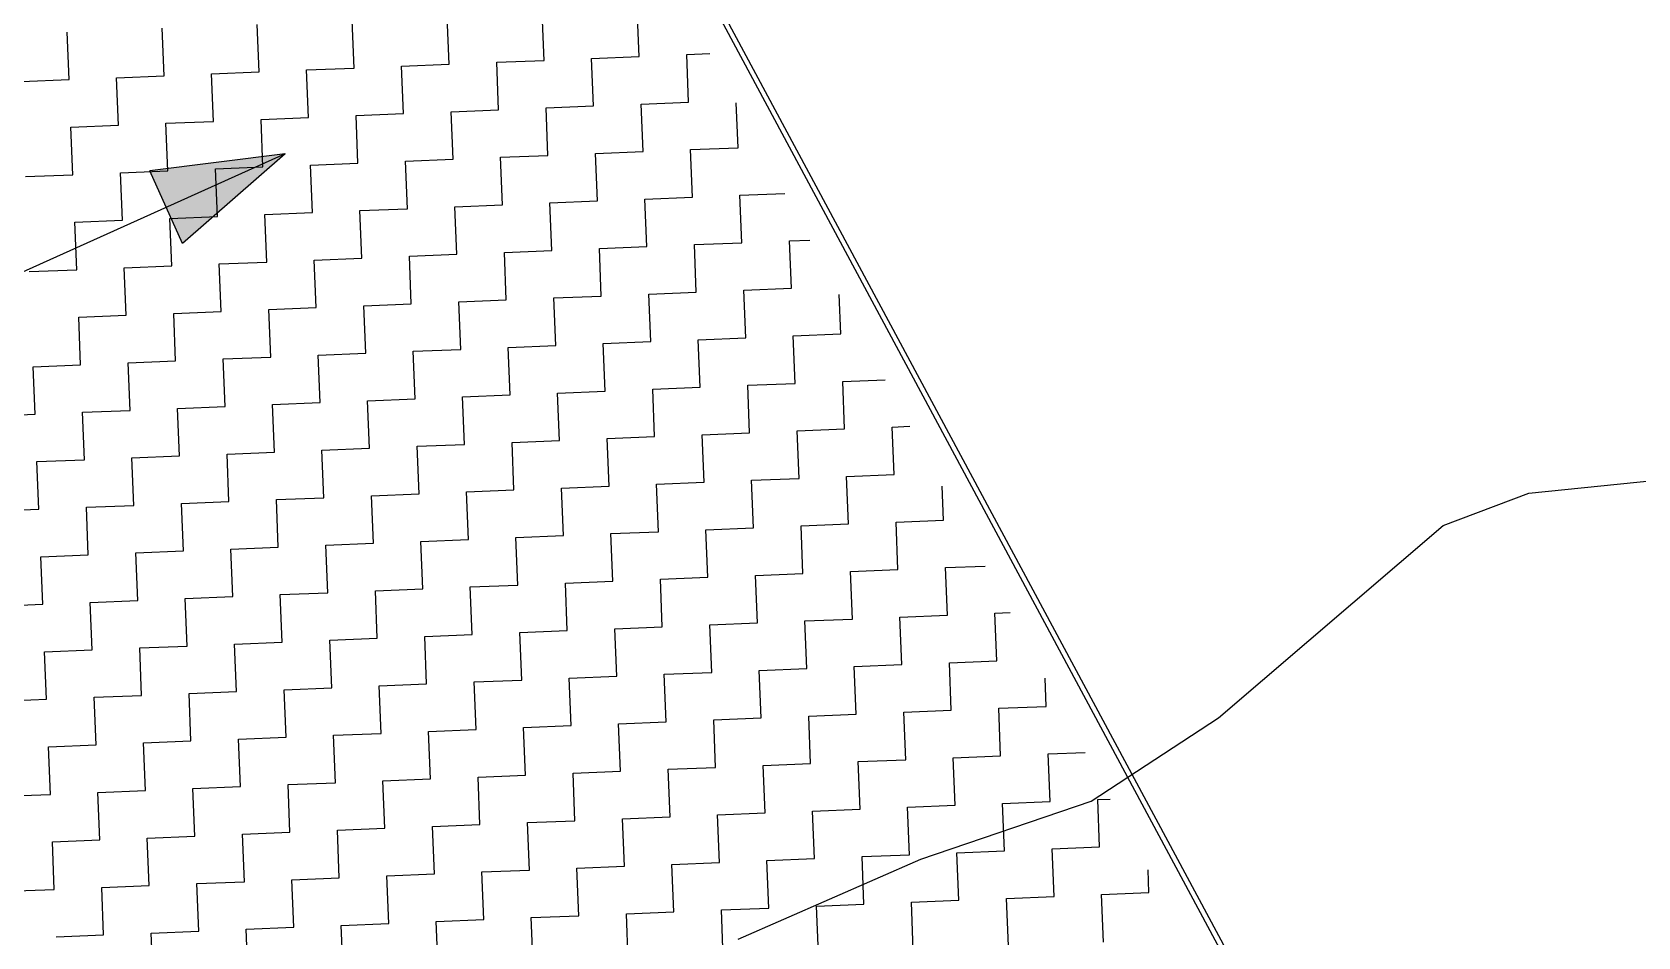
# Model space of a CAD drawing. Header units: metres. Extents: x 281802 to 284768, y 2076477 to 2081449.
# Drawn here: x 282072.8 to 282218.1, y 2077128.6 to 2077210.5 of the extents above; entities that cross this region are included whole.
import ezdxf

# ---------------------------------------------------------------- set-up
doc = ezdxf.new("R2010")
doc.units = ezdxf.units.M
for name, color, linetype in [('LINE_WATER', 4, 'Continuous'), ('POLY_HATCH', 12, 'Continuous'), ('POLY_PARCEL', 6, 'Continuous')]:
    doc.layers.add(name, color=color, linetype=linetype)

msp = doc.modelspace()

# ---------------------------------------------------------------- hatches: boundary and pattern name
h = msp.add_hatch(color=256)
h.paths.add_polyline_path([(282084.92, 2077194.61), (282086.4, 2077191.32), (282095.68, 2077199.46)])
h.paths.add_polyline_path([(282095.68, 2077199.46), (282083.43, 2077197.9), (282084.92, 2077194.61)])

# ---------------------------------------------------------------- linework, layer by layer
for points in [[(282095.68, 2077199.46), (282030.85, 2077170.25)], [(282095.68, 2077199.46), (282083.43, 2077197.9)], [(282095.68, 2077199.46), (282086.4, 2077191.32)], [(282086.4, 2077191.32), (282083.43, 2077197.9)]]:
    msp.add_lwpolyline(points)
at = {"layer": 'LINE_WATER'}
for p, q in [((282208.2, 2077168.75), (282221.29, 2077170.07)), ((282200.44, 2077165.81), (282208.2, 2077168.75)), ((282180.11, 2077148.43), (282200.44, 2077165.81)), ((282168.59, 2077140.88), (282180.11, 2077148.43)), ((282153.18, 2077135.65), (282168.59, 2077140.88)), ((282136.66, 2077128.41), (282153.18, 2077135.65))]:
    msp.add_line(p, q, dxfattribs=at)
at = {"layer": 'POLY_HATCH'}
msp.add_line((282210.15, 2077072.83), (282133.64, 2077215.33), dxfattribs=at)
at = {"layer": 'POLY_HATCH', "linetype": 'Continuous'}
for p, q in [((282119.11, 2077207.9), (282118.94, 2077212.2)), ((282127.71, 2077208.25), (282127.54, 2077212.55)), ((282084.73, 2077206.51), (282084.55, 2077210.81)), ((282093.32, 2077206.85), (282093.15, 2077211.15)), ((282101.92, 2077207.2), (282101.75, 2077211.5)), ((282110.52, 2077207.55), (282110.34, 2077211.85)), ((282076.13, 2077206.16), (282075.95, 2077210.46)), ((282114.82, 2077207.73), (282119.11, 2077207.9)), ((282123.41, 2077208.07), (282127.71, 2077208.25)), ((282123.59, 2077203.78), (282123.41, 2077208.07)), ((282132.01, 2077208.42), (282134.11, 2077208.51)), ((282132.18, 2077204.12), (282132.01, 2077208.42)), ((282080.43, 2077206.33), (282084.73, 2077206.51)), ((282089.02, 2077206.68), (282093.32, 2077206.85)), ((282089.2, 2077202.38), (282089.02, 2077206.68)), ((282097.62, 2077207.03), (282101.92, 2077207.2)), ((282097.8, 2077202.73), (282097.62, 2077207.03)), ((282106.22, 2077207.38), (282110.52, 2077207.55)), ((282106.39, 2077203.08), (282106.22, 2077207.38)), ((282114.99, 2077203.43), (282114.82, 2077207.73)), ((282071.83, 2077205.98), (282076.13, 2077206.16)), ((282080.6, 2077202.03), (282080.43, 2077206.33)), ((282119.29, 2077203.6), (282123.59, 2077203.78)), ((282119.46, 2077199.3), (282119.29, 2077203.6)), ((282127.89, 2077203.95), (282132.18, 2077204.12)), ((282128.06, 2077199.65), (282127.89, 2077203.95)), ((282136.66, 2077200), (282136.49, 2077204.07)), ((282076.3, 2077201.86), (282080.6, 2077202.03)), ((282084.9, 2077202.21), (282089.2, 2077202.38)), ((282085.07, 2077197.91), (282084.9, 2077202.21)), ((282093.5, 2077202.56), (282097.8, 2077202.73)), ((282093.67, 2077198.26), (282093.5, 2077202.56)), ((282102.09, 2077202.9), (282106.39, 2077203.08)), ((282102.27, 2077198.61), (282102.09, 2077202.9)), ((282110.69, 2077203.25), (282114.99, 2077203.43)), ((282110.87, 2077198.95), (282110.69, 2077203.25)), ((282076.48, 2077197.56), (282076.3, 2077201.86)), ((282115.16, 2077199.13), (282119.46, 2077199.3)), ((282115.34, 2077194.83), (282115.16, 2077199.13)), ((282123.76, 2077199.48), (282128.06, 2077199.65)), ((282123.94, 2077195.18), (282123.76, 2077199.48)), ((282132.36, 2077199.83), (282136.66, 2077200)), ((282132.53, 2077195.53), (282132.36, 2077199.83)), ((282080.78, 2077197.74), (282085.07, 2077197.91)), ((282080.95, 2077193.44), (282080.78, 2077197.74)), ((282089.37, 2077198.08), (282093.67, 2077198.26)), ((282089.55, 2077193.78), (282089.37, 2077198.08)), ((282097.97, 2077198.43), (282102.27, 2077198.61)), ((282098.14, 2077194.13), (282097.97, 2077198.43)), ((282106.57, 2077198.78), (282110.87, 2077198.95)), ((282106.74, 2077194.48), (282106.57, 2077198.78)), ((282072.18, 2077197.39), (282076.48, 2077197.56)), ((282111.04, 2077194.66), (282115.34, 2077194.83)), ((282119.64, 2077195), (282123.94, 2077195.18)), ((282119.81, 2077190.71), (282119.64, 2077195)), ((282128.23, 2077195.35), (282132.53, 2077195.53)), ((282128.41, 2077191.05), (282128.23, 2077195.35)), ((282136.83, 2077195.7), (282140.9, 2077195.87)), ((282137.01, 2077191.4), (282136.83, 2077195.7)), ((282076.65, 2077193.26), (282080.95, 2077193.44)), ((282076.83, 2077188.96), (282076.65, 2077193.26)), ((282085.25, 2077193.61), (282089.55, 2077193.78)), ((282085.42, 2077189.31), (282085.25, 2077193.61)), ((282093.85, 2077193.96), (282098.14, 2077194.13)), ((282094.02, 2077189.66), (282093.85, 2077193.96)), ((282102.44, 2077194.31), (282106.74, 2077194.48)), ((282102.62, 2077190.01), (282102.44, 2077194.31)), ((282111.21, 2077190.36), (282111.04, 2077194.66)), ((282106.92, 2077190.18), (282111.21, 2077190.36)), ((282115.51, 2077190.53), (282119.81, 2077190.71)), ((282115.69, 2077186.23), (282115.51, 2077190.53)), ((282124.11, 2077190.88), (282128.41, 2077191.05)), ((282124.28, 2077186.58), (282124.11, 2077190.88)), ((282132.71, 2077191.23), (282137.01, 2077191.4)), ((282132.88, 2077186.93), (282132.71, 2077191.23)), ((282141.3, 2077191.58), (282143.16, 2077191.65)), ((282141.48, 2077187.28), (282141.3, 2077191.58)), ((282072.53, 2077188.79), (282076.83, 2077188.96)), ((282081.12, 2077189.14), (282085.42, 2077189.31)), ((282081.3, 2077184.84), (282081.12, 2077189.14)), ((282089.72, 2077189.49), (282094.02, 2077189.66)), ((282089.9, 2077185.19), (282089.72, 2077189.49)), ((282098.32, 2077189.83), (282102.62, 2077190.01)), ((282098.49, 2077185.54), (282098.32, 2077189.83)), ((282107.09, 2077185.88), (282106.92, 2077190.18)), ((282111.39, 2077186.06), (282115.69, 2077186.23)), ((282111.56, 2077181.76), (282111.39, 2077186.06)), ((282119.99, 2077186.41), (282124.28, 2077186.58)), ((282120.16, 2077182.11), (282119.99, 2077186.41)), ((282128.58, 2077186.76), (282132.88, 2077186.93)), ((282128.76, 2077182.46), (282128.58, 2077186.76)), ((282137.18, 2077187.1), (282141.48, 2077187.28)), ((282137.35, 2077182.8), (282137.18, 2077187.1)), ((282145.95, 2077183.15), (282145.81, 2077186.72)), ((282077, 2077184.67), (282081.3, 2077184.84)), ((282077.17, 2077180.37), (282077, 2077184.67)), ((282085.6, 2077185.01), (282089.9, 2077185.19)), ((282085.77, 2077180.71), (282085.6, 2077185.01)), ((282094.19, 2077185.36), (282098.49, 2077185.54)), ((282094.37, 2077181.06), (282094.19, 2077185.36)), ((282102.79, 2077185.71), (282107.09, 2077185.88)), ((282102.97, 2077181.41), (282102.79, 2077185.71)), ((282141.65, 2077182.98), (282145.95, 2077183.15)), ((282107.26, 2077181.59), (282111.56, 2077181.76)), ((282115.86, 2077181.93), (282120.16, 2077182.11)), ((282116.04, 2077177.64), (282115.86, 2077181.93)), ((282124.46, 2077182.28), (282128.76, 2077182.46)), ((282124.63, 2077177.98), (282124.46, 2077182.28)), ((282133.06, 2077182.63), (282137.35, 2077182.8)), ((282133.23, 2077178.33), (282133.06, 2077182.63)), ((282141.83, 2077178.68), (282141.65, 2077182.98)), ((282072.87, 2077180.19), (282077.17, 2077180.37)), ((282073.05, 2077175.89), (282072.87, 2077180.19)), ((282081.47, 2077180.54), (282085.77, 2077180.71)), ((282081.65, 2077176.24), (282081.47, 2077180.54)), ((282090.07, 2077180.89), (282094.37, 2077181.06)), ((282090.24, 2077176.59), (282090.07, 2077180.89)), ((282098.67, 2077181.24), (282102.97, 2077181.41)), ((282098.84, 2077176.94), (282098.67, 2077181.24)), ((282107.44, 2077177.29), (282107.26, 2077181.59)), ((282146.13, 2077178.85), (282149.95, 2077179.01)), ((282146.3, 2077174.56), (282146.13, 2077178.85)), ((282103.14, 2077177.11), (282107.44, 2077177.29)), ((282111.74, 2077177.46), (282116.04, 2077177.64)), ((282111.91, 2077173.16), (282111.74, 2077177.46)), ((282120.33, 2077177.81), (282124.63, 2077177.98)), ((282120.51, 2077173.51), (282120.33, 2077177.81)), ((282128.93, 2077178.16), (282133.23, 2077178.33)), ((282129.11, 2077173.86), (282128.93, 2077178.16)), ((282137.53, 2077178.51), (282141.83, 2077178.68)), ((282137.7, 2077174.21), (282137.53, 2077178.51)), ((282068.75, 2077175.72), (282073.05, 2077175.89)), ((282077.35, 2077176.07), (282081.65, 2077176.24)), ((282077.52, 2077171.77), (282077.35, 2077176.07)), ((282085.94, 2077176.42), (282090.24, 2077176.59)), ((282086.12, 2077172.12), (282085.94, 2077176.42)), ((282094.54, 2077176.76), (282098.84, 2077176.94)), ((282094.72, 2077172.47), (282094.54, 2077176.76)), ((282103.31, 2077172.81), (282103.14, 2077177.11)), ((282142, 2077174.38), (282146.3, 2077174.56)), ((282142.18, 2077170.08), (282142, 2077174.38)), ((282150.6, 2077174.73), (282152.21, 2077174.8)), ((282150.77, 2077170.43), (282150.6, 2077174.73)), ((282107.61, 2077172.99), (282111.91, 2077173.16)), ((282107.79, 2077168.69), (282107.61, 2077172.99)), ((282116.21, 2077173.34), (282120.51, 2077173.51)), ((282116.38, 2077169.04), (282116.21, 2077173.34)), ((282124.81, 2077173.69), (282129.11, 2077173.86)), ((282124.98, 2077169.39), (282124.81, 2077173.69)), ((282133.4, 2077174.03), (282137.7, 2077174.21)), ((282133.58, 2077169.73), (282133.4, 2077174.03)), ((282073.22, 2077171.6), (282077.52, 2077171.77)), ((282073.4, 2077167.3), (282073.22, 2077171.6)), ((282081.82, 2077171.94), (282086.12, 2077172.12)), ((282081.99, 2077167.64), (282081.82, 2077171.94)), ((282090.42, 2077172.29), (282094.72, 2077172.47)), ((282090.59, 2077167.99), (282090.42, 2077172.29)), ((282099.01, 2077172.64), (282103.31, 2077172.81)), ((282099.19, 2077168.34), (282099.01, 2077172.64)), ((282137.88, 2077169.91), (282142.18, 2077170.08)), ((282146.47, 2077170.26), (282150.77, 2077170.43)), ((282146.65, 2077165.96), (282146.47, 2077170.26)), ((282103.49, 2077168.52), (282107.79, 2077168.69)), ((282112.08, 2077168.86), (282116.38, 2077169.04)), ((282112.26, 2077164.57), (282112.08, 2077168.86)), ((282120.68, 2077169.21), (282124.98, 2077169.39)), ((282120.86, 2077164.91), (282120.68, 2077169.21)), ((282129.28, 2077169.56), (282133.58, 2077169.73)), ((282129.45, 2077165.26), (282129.28, 2077169.56)), ((282138.05, 2077165.61), (282137.88, 2077169.91)), ((282155.25, 2077166.31), (282155.12, 2077169.37)), ((282069.1, 2077167.12), (282073.4, 2077167.3)), ((282077.7, 2077167.47), (282081.99, 2077167.64)), ((282077.87, 2077163.17), (282077.7, 2077167.47)), ((282086.29, 2077167.82), (282090.59, 2077167.99)), ((282086.47, 2077163.52), (282086.29, 2077167.82)), ((282094.89, 2077168.17), (282099.19, 2077168.34)), ((282095.06, 2077163.87), (282094.89, 2077168.17)), ((282103.66, 2077164.22), (282103.49, 2077168.52)), ((282142.35, 2077165.78), (282146.65, 2077165.96)), ((282142.52, 2077161.49), (282142.35, 2077165.78)), ((282150.95, 2077166.13), (282155.25, 2077166.31)), ((282151.12, 2077161.83), (282150.95, 2077166.13)), ((282099.36, 2077164.04), (282103.66, 2077164.22)), ((282107.96, 2077164.39), (282112.26, 2077164.57)), ((282108.13, 2077160.09), (282107.96, 2077164.39)), ((282116.56, 2077164.74), (282120.86, 2077164.91)), ((282116.73, 2077160.44), (282116.56, 2077164.74)), ((282125.15, 2077165.09), (282129.45, 2077165.26)), ((282125.33, 2077160.79), (282125.15, 2077165.09)), ((282133.75, 2077165.44), (282138.05, 2077165.61)), ((282133.93, 2077161.14), (282133.75, 2077165.44)), ((282073.57, 2077163), (282077.87, 2077163.17)), ((282073.75, 2077158.7), (282073.57, 2077163)), ((282082.17, 2077163.35), (282086.47, 2077163.52)), ((282082.34, 2077159.05), (282082.17, 2077163.35)), ((282090.77, 2077163.69), (282095.06, 2077163.87)), ((282090.94, 2077159.4), (282090.77, 2077163.69)), ((282099.54, 2077159.74), (282099.36, 2077164.04)), ((282138.23, 2077161.31), (282142.52, 2077161.49)), ((282138.4, 2077157.01), (282138.23, 2077161.31)), ((282146.82, 2077161.66), (282151.12, 2077161.83)), ((282147, 2077157.36), (282146.82, 2077161.66)), ((282155.42, 2077162.01), (282159, 2077162.15)), ((282155.59, 2077157.71), (282155.42, 2077162.01)), ((282103.84, 2077159.92), (282108.13, 2077160.09)), ((282104.01, 2077155.62), (282103.84, 2077159.92)), ((282112.43, 2077160.27), (282116.73, 2077160.44)), ((282112.61, 2077155.97), (282112.43, 2077160.27)), ((282121.03, 2077160.62), (282125.33, 2077160.79)), ((282121.2, 2077156.32), (282121.03, 2077160.62)), ((282129.63, 2077160.96), (282133.93, 2077161.14)), ((282129.8, 2077156.66), (282129.63, 2077160.96)), ((282069.45, 2077158.53), (282073.75, 2077158.7)), ((282078.04, 2077158.87), (282082.34, 2077159.05)), ((282078.22, 2077154.57), (282078.04, 2077158.87)), ((282086.64, 2077159.22), (282090.94, 2077159.4)), ((282086.82, 2077154.92), (282086.64, 2077159.22)), ((282095.24, 2077159.57), (282099.54, 2077159.74)), ((282095.41, 2077155.27), (282095.24, 2077159.57)), ((282134.1, 2077156.84), (282138.4, 2077157.01)), ((282142.7, 2077157.19), (282147, 2077157.36)), ((282142.87, 2077152.89), (282142.7, 2077157.19)), ((282151.3, 2077157.54), (282155.59, 2077157.71)), ((282151.47, 2077153.24), (282151.3, 2077157.54)), ((282159.89, 2077157.88), (282161.26, 2077157.94)), ((282160.07, 2077153.59), (282159.89, 2077157.88)), ((282099.71, 2077155.45), (282104.01, 2077155.62)), ((282108.31, 2077155.79), (282112.61, 2077155.97)), ((282108.48, 2077151.5), (282108.31, 2077155.79)), ((282116.91, 2077156.14), (282121.2, 2077156.32)), ((282117.08, 2077151.84), (282116.91, 2077156.14)), ((282125.5, 2077156.49), (282129.8, 2077156.66)), ((282125.68, 2077152.19), (282125.5, 2077156.49)), ((282134.27, 2077152.54), (282134.1, 2077156.84)), ((282073.92, 2077154.4), (282078.22, 2077154.57)), ((282074.09, 2077150.1), (282073.92, 2077154.4)), ((282082.52, 2077154.75), (282086.82, 2077154.92)), ((282082.69, 2077150.45), (282082.52, 2077154.75)), ((282091.11, 2077155.1), (282095.41, 2077155.27)), ((282091.29, 2077150.8), (282091.11, 2077155.1)), ((282099.89, 2077151.15), (282099.71, 2077155.45)), ((282138.57, 2077152.71), (282142.87, 2077152.89)), ((282138.75, 2077148.42), (282138.57, 2077152.71)), ((282147.17, 2077153.06), (282151.47, 2077153.24)), ((282147.34, 2077148.76), (282147.17, 2077153.06)), ((282155.77, 2077153.41), (282160.07, 2077153.59)), ((282155.94, 2077149.11), (282155.77, 2077153.41)), ((282095.59, 2077150.97), (282099.89, 2077151.15)), ((282104.18, 2077151.32), (282108.48, 2077151.5)), ((282104.36, 2077147.02), (282104.18, 2077151.32)), ((282112.78, 2077151.67), (282117.08, 2077151.84)), ((282112.96, 2077147.37), (282112.78, 2077151.67)), ((282121.38, 2077152.02), (282125.68, 2077152.19)), ((282121.55, 2077147.72), (282121.38, 2077152.02)), ((282129.98, 2077152.37), (282134.27, 2077152.54)), ((282130.15, 2077148.07), (282129.98, 2077152.37)), ((282164.54, 2077149.46), (282164.44, 2077152.02)), ((282069.8, 2077149.93), (282074.09, 2077150.1)), ((282078.39, 2077150.28), (282082.69, 2077150.45)), ((282078.57, 2077145.98), (282078.39, 2077150.28)), ((282086.99, 2077150.62), (282091.29, 2077150.8)), ((282087.16, 2077146.33), (282086.99, 2077150.62)), ((282095.76, 2077146.67), (282095.59, 2077150.97)), ((282134.45, 2077148.24), (282138.75, 2077148.42)), ((282134.62, 2077143.94), (282134.45, 2077148.24)), ((282143.05, 2077148.59), (282147.34, 2077148.76)), ((282143.22, 2077144.29), (282143.05, 2077148.59)), ((282151.64, 2077148.94), (282155.94, 2077149.11)), ((282151.82, 2077144.64), (282151.64, 2077148.94)), ((282160.24, 2077149.29), (282164.54, 2077149.46)), ((282160.41, 2077144.99), (282160.24, 2077149.29)), ((282100.06, 2077146.85), (282104.36, 2077147.02)), ((282100.23, 2077142.55), (282100.06, 2077146.85)), ((282108.66, 2077147.2), (282112.96, 2077147.37)), ((282108.83, 2077142.9), (282108.66, 2077147.2)), ((282117.25, 2077147.55), (282121.55, 2077147.72)), ((282117.43, 2077143.25), (282117.25, 2077147.55)), ((282125.85, 2077147.89), (282130.15, 2077148.07)), ((282126.03, 2077143.59), (282125.85, 2077147.89)), ((282074.27, 2077145.8), (282078.57, 2077145.98)), ((282074.44, 2077141.5), (282074.27, 2077145.8)), ((282082.87, 2077146.15), (282087.16, 2077146.33)), ((282083.04, 2077141.85), (282082.87, 2077146.15)), ((282091.46, 2077146.5), (282095.76, 2077146.67)), ((282091.64, 2077142.2), (282091.46, 2077146.5)), ((282130.32, 2077143.77), (282134.62, 2077143.94)), ((282138.92, 2077144.12), (282143.22, 2077144.29)), ((282139.1, 2077139.82), (282138.92, 2077144.12)), ((282147.52, 2077144.47), (282151.82, 2077144.64)), ((282147.69, 2077140.17), (282147.52, 2077144.47)), ((282156.12, 2077144.81), (282160.41, 2077144.99)), ((282156.29, 2077140.52), (282156.12, 2077144.81)), ((282164.71, 2077145.16), (282168.05, 2077145.3)), ((282164.89, 2077140.86), (282164.71, 2077145.16)), ((282095.94, 2077142.38), (282100.23, 2077142.55)), ((282104.53, 2077142.72), (282108.83, 2077142.9)), ((282104.71, 2077138.43), (282104.53, 2077142.72)), ((282113.13, 2077143.07), (282117.43, 2077143.25)), ((282113.3, 2077138.77), (282113.13, 2077143.07)), ((282121.73, 2077143.42), (282126.03, 2077143.59)), ((282121.9, 2077139.12), (282121.73, 2077143.42)), ((282130.5, 2077139.47), (282130.32, 2077143.77)), ((282070.14, 2077141.33), (282074.44, 2077141.5)), ((282078.74, 2077141.68), (282083.04, 2077141.85)), ((282078.92, 2077137.38), (282078.74, 2077141.68)), ((282087.34, 2077142.03), (282091.64, 2077142.2)), ((282087.51, 2077137.73), (282087.34, 2077142.03)), ((282096.11, 2077138.08), (282095.94, 2077142.38)), ((282169.19, 2077141.04), (282170.31, 2077141.08)), ((282169.36, 2077136.74), (282169.19, 2077141.04)), ((282134.8, 2077139.64), (282139.1, 2077139.82)), ((282134.97, 2077135.35), (282134.8, 2077139.64)), ((282143.39, 2077139.99), (282147.69, 2077140.17)), ((282143.57, 2077135.69), (282143.39, 2077139.99)), ((282151.99, 2077140.34), (282156.29, 2077140.52)), ((282152.17, 2077136.04), (282151.99, 2077140.34)), ((282160.59, 2077140.69), (282164.89, 2077140.86)), ((282160.76, 2077136.39), (282160.59, 2077140.69)), ((282091.81, 2077137.9), (282096.11, 2077138.08)), ((282100.41, 2077138.25), (282104.71, 2077138.43)), ((282100.58, 2077133.95), (282100.41, 2077138.25)), ((282109.01, 2077138.6), (282113.3, 2077138.77)), ((282109.18, 2077134.3), (282109.01, 2077138.6)), ((282117.6, 2077138.95), (282121.9, 2077139.12)), ((282117.78, 2077134.65), (282117.6, 2077138.95)), ((282126.2, 2077139.3), (282130.5, 2077139.47)), ((282126.37, 2077135), (282126.2, 2077139.3)), ((282074.62, 2077137.21), (282078.92, 2077137.38)), ((282074.79, 2077132.91), (282074.62, 2077137.21)), ((282083.21, 2077137.55), (282087.51, 2077137.73)), ((282083.39, 2077133.26), (282083.21, 2077137.55)), ((282091.99, 2077133.6), (282091.81, 2077137.9)), ((282165.06, 2077136.57), (282169.36, 2077136.74)), ((282130.67, 2077135.17), (282134.97, 2077135.35)), ((282130.85, 2077130.87), (282130.67, 2077135.17)), ((282139.27, 2077135.52), (282143.57, 2077135.69)), ((282139.44, 2077131.22), (282139.27, 2077135.52)), ((282147.87, 2077135.87), (282152.17, 2077136.04)), ((282148.04, 2077131.57), (282147.87, 2077135.87)), ((282156.46, 2077136.22), (282160.76, 2077136.39)), ((282156.64, 2077131.92), (282156.46, 2077136.22)), ((282165.24, 2077132.27), (282165.06, 2077136.57)), ((282096.28, 2077133.78), (282100.58, 2077133.95)), ((282096.46, 2077129.48), (282096.28, 2077133.78)), ((282104.88, 2077134.13), (282109.18, 2077134.3)), ((282105.06, 2077129.83), (282104.88, 2077134.13)), ((282113.48, 2077134.48), (282117.78, 2077134.65)), ((282113.65, 2077130.18), (282113.48, 2077134.48)), ((282122.08, 2077134.82), (282126.37, 2077135)), ((282122.25, 2077130.52), (282122.08, 2077134.82)), ((282173.83, 2077132.62), (282173.75, 2077134.67)), ((282070.49, 2077132.73), (282074.79, 2077132.91)), ((282079.09, 2077133.08), (282083.39, 2077133.26)), ((282079.26, 2077128.78), (282079.09, 2077133.08)), ((282087.69, 2077133.43), (282091.99, 2077133.6)), ((282087.86, 2077129.13), (282087.69, 2077133.43)), ((282160.94, 2077132.09), (282165.24, 2077132.27)), ((282169.53, 2077132.44), (282173.83, 2077132.62)), ((282169.71, 2077128.14), (282169.53, 2077132.44)), ((282126.55, 2077130.7), (282130.85, 2077130.87)), ((282135.15, 2077131.05), (282139.44, 2077131.22)), ((282135.32, 2077126.75), (282135.15, 2077131.05)), ((282143.74, 2077131.4), (282148.04, 2077131.57)), ((282143.92, 2077127.1), (282143.74, 2077131.4)), ((282152.34, 2077131.74), (282156.64, 2077131.92)), ((282152.51, 2077127.45), (282152.34, 2077131.74)), ((282161.11, 2077127.79), (282160.94, 2077132.09)), ((282092.16, 2077129.31), (282096.46, 2077129.48)), ((282100.76, 2077129.65), (282105.06, 2077129.83)), ((282100.93, 2077125.36), (282100.76, 2077129.65)), ((282109.35, 2077130), (282113.65, 2077130.18)), ((282109.53, 2077125.7), (282109.35, 2077130)), ((282117.95, 2077130.35), (282122.25, 2077130.52)), ((282118.13, 2077126.05), (282117.95, 2077130.35)), ((282126.72, 2077126.4), (282126.55, 2077130.7)), ((282074.97, 2077128.61), (282079.26, 2077128.78)), ((282083.56, 2077128.96), (282087.86, 2077129.13)), ((282083.74, 2077124.66), (282083.56, 2077128.96)), ((282092.33, 2077125.01), (282092.16, 2077129.31))]:
    msp.add_line(p, q, dxfattribs=at)
at = {"layer": 'POLY_PARCEL'}
msp.add_line((282209.72, 2077072.6), (282133.22, 2077215.11), dxfattribs=at)

doc.saveas('drawing.dxf')
